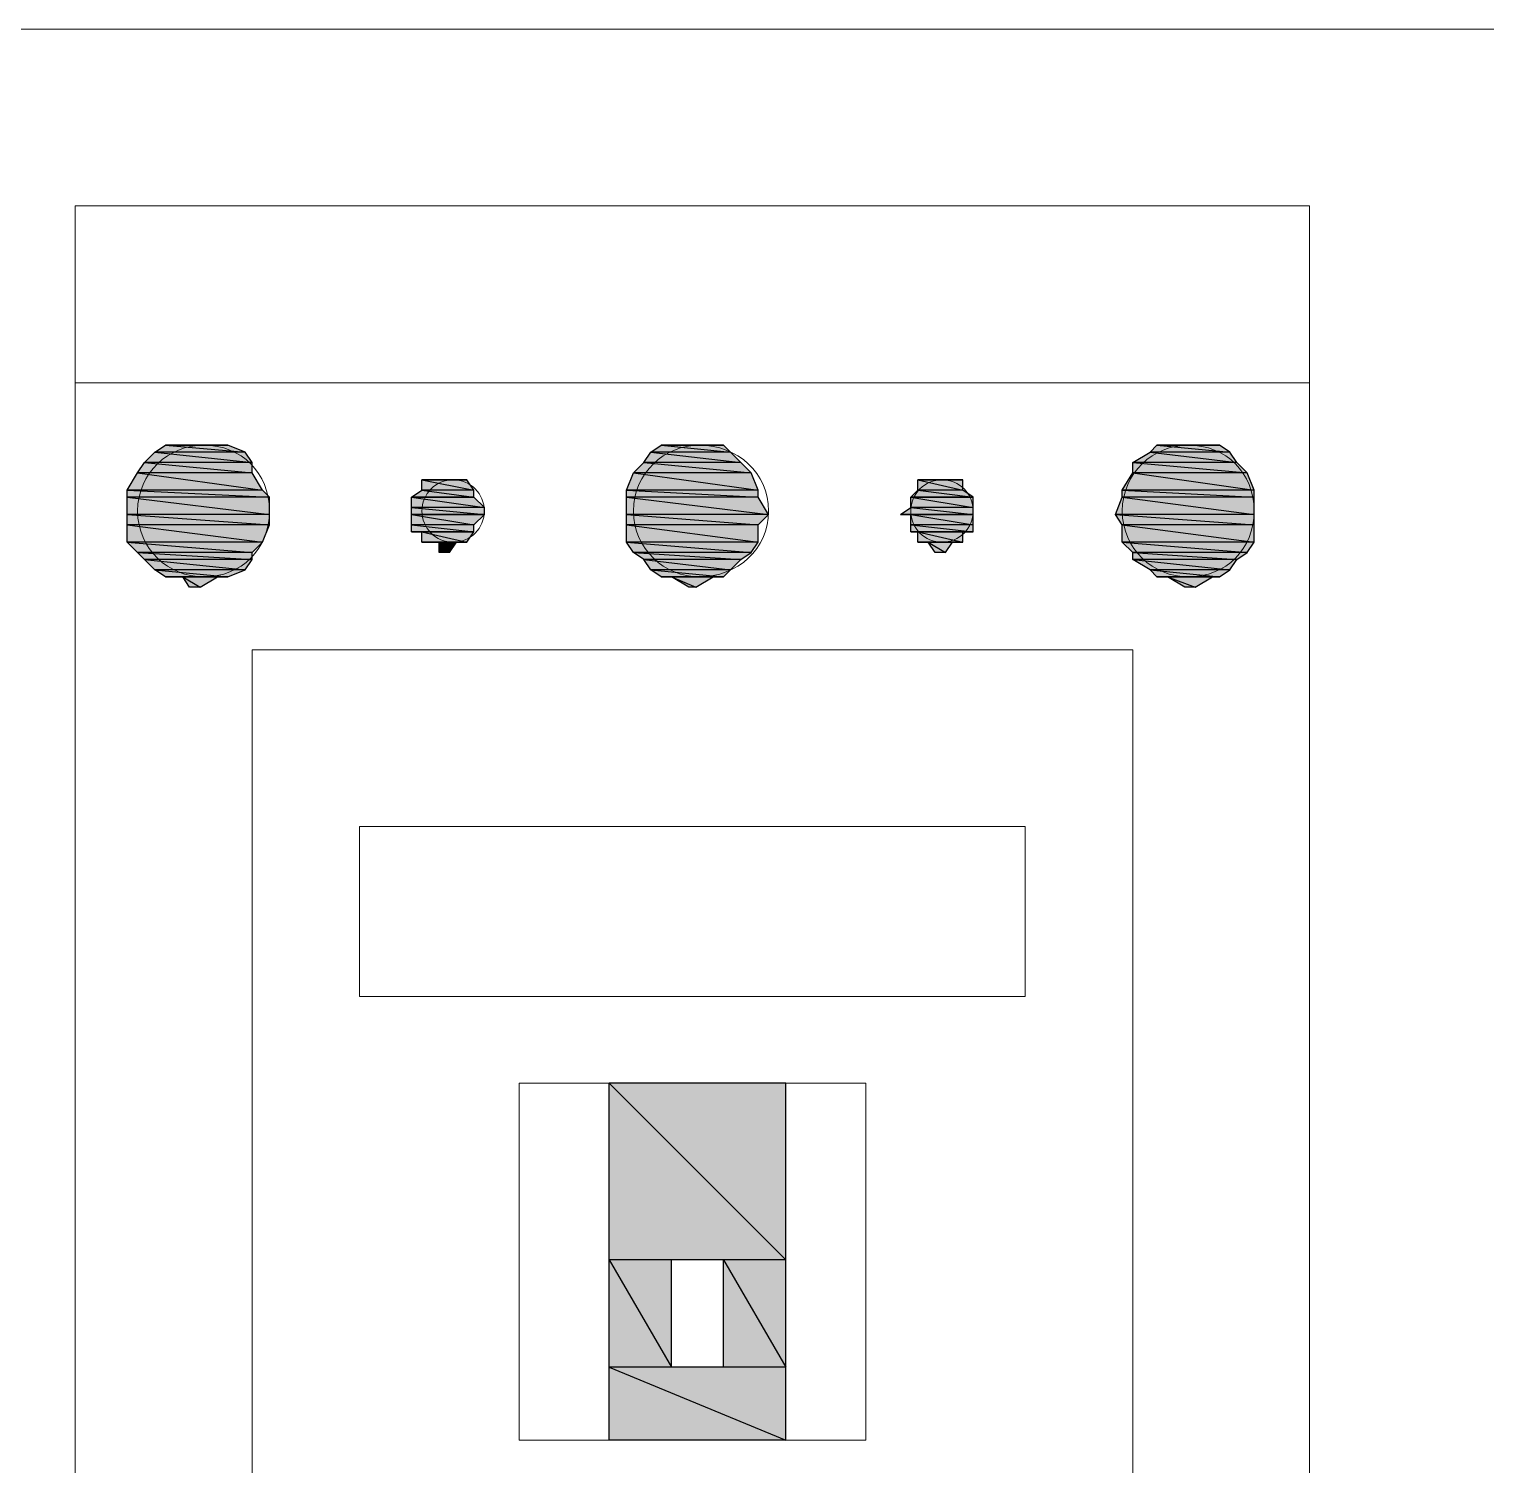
# Model space of a CAD drawing. Header units: millimetres. Extents: x 40 to 176, y -32 to 59.
# Drawn here: x 107 to 107.586, y -4.435 to -3.857 of the extents above; entities that cross this region are included whole.
import ezdxf

# ---------------------------------------------------------------- set-up
doc = ezdxf.new("R2010")
doc.units = ezdxf.units.MM
doc.layers.add('15 - Quadro de medição', color=6, linetype='Continuous')

msp = doc.modelspace()

# ---------------------------------------------------------------- hatches: boundary and pattern name
at = {"layer": '15 - Quadro de medição', "true_color": 0x000007}
h = msp.add_hatch(color=7, dxfattribs=at)
h.paths.add_polyline_path([(107.07966, -4.02447), (107.05452, -4.02447), (107.08664, -4.02727)])
h.paths.add_polyline_path([(107.05452, -4.02447), (107.08664, -4.02727), (107.05033, -4.02727)])
h = msp.add_hatch(color=7, dxfattribs=at)
h.paths.add_polyline_path([(107.27939, -4.02447), (107.25425, -4.02447), (107.28219, -4.02727)])
h.paths.add_polyline_path([(107.25425, -4.02447), (107.28219, -4.02727), (107.25006, -4.02727)])
h = msp.add_hatch(color=7, dxfattribs=at)
h.paths.add_polyline_path([(107.47913, -4.02447), (107.45399, -4.02447), (107.48332, -4.02727)])
h.paths.add_polyline_path([(107.45399, -4.02447), (107.48332, -4.02727), (107.4512, -4.02727)])
h = msp.add_hatch(color=7, dxfattribs=at)
h.paths.add_polyline_path([(107.08944, -4.03146), (107.04614, -4.03146), (107.08944, -4.03565)])
h.paths.add_polyline_path([(107.04614, -4.03146), (107.08944, -4.03565), (107.04334, -4.03565)])
h = msp.add_hatch(color=7, dxfattribs=at)
h.paths.add_polyline_path([(107.08664, -4.02727), (107.05033, -4.02727), (107.08944, -4.03146)])
h.paths.add_polyline_path([(107.05033, -4.02727), (107.08944, -4.03146), (107.04614, -4.03146)])
h = msp.add_hatch(color=7, dxfattribs=at)
h.paths.add_polyline_path([(107.28638, -4.03146), (107.24727, -4.03146), (107.29057, -4.03565)])
h.paths.add_polyline_path([(107.24727, -4.03146), (107.29057, -4.03565), (107.24308, -4.03565)])
h = msp.add_hatch(color=7, dxfattribs=at)
h.paths.add_polyline_path([(107.28219, -4.02727), (107.25006, -4.02727), (107.28638, -4.03146)])
h.paths.add_polyline_path([(107.25006, -4.02727), (107.28638, -4.03146), (107.24727, -4.03146)])
h = msp.add_hatch(color=7, dxfattribs=at)
h.paths.add_polyline_path([(107.48332, -4.02727), (107.4512, -4.02727), (107.48611, -4.03146)])
h.paths.add_polyline_path([(107.4512, -4.02727), (107.48611, -4.03146), (107.44421, -4.03146)])
h = msp.add_hatch(color=7, dxfattribs=at)
h.paths.add_polyline_path([(107.48611, -4.03146), (107.44421, -4.03146), (107.4903, -4.03565)])
h.paths.add_polyline_path([(107.44421, -4.03146), (107.4903, -4.03565), (107.44421, -4.03565)])
h = msp.add_hatch(color=7, dxfattribs=at)
h.paths.add_polyline_path([(107.08944, -4.03565), (107.04334, -4.03565), (107.09363, -4.04263)])
h.paths.add_polyline_path([(107.04334, -4.03565), (107.09363, -4.04263), (107.03915, -4.04263)])
h = msp.add_hatch(color=7, dxfattribs=at)
h.paths.add_polyline_path([(107.29057, -4.03565), (107.24308, -4.03565), (107.29336, -4.04263)])
h.paths.add_polyline_path([(107.24308, -4.03565), (107.29336, -4.04263), (107.24028, -4.04263)])
h = msp.add_hatch(color=7, dxfattribs=at)
h.paths.add_polyline_path([(107.4903, -4.03565), (107.44421, -4.03565), (107.4931, -4.04263)])
h.paths.add_polyline_path([(107.44421, -4.03565), (107.4931, -4.04263), (107.44002, -4.04263)])
h = msp.add_hatch(color=7, dxfattribs=at)
h.paths.add_polyline_path([(107.09363, -4.04263), (107.03915, -4.04263), (107.09642, -4.04542)])
h.paths.add_polyline_path([(107.03915, -4.04263), (107.09642, -4.04542), (107.03915, -4.04542)])
h = msp.add_hatch(color=7, dxfattribs=at)
h.paths.add_polyline_path([(107.17883, -4.04263), (107.15788, -4.04263), (107.17883, -4.04542)])
h.paths.add_polyline_path([(107.15788, -4.04263), (107.17883, -4.04542), (107.15369, -4.04542)])
h = msp.add_hatch(color=7, dxfattribs=at)
h.paths.add_polyline_path([(107.17603, -4.03844), (107.15788, -4.03844), (107.17883, -4.04263)])
h.paths.add_polyline_path([(107.15788, -4.03844), (107.17883, -4.04263), (107.15788, -4.04263)])
h = msp.add_hatch(color=7, dxfattribs=at)
h.paths.add_polyline_path([(107.17184, -4.03844), (107.16486, -4.03844)])
h.paths.add_polyline_path([(107.17184, -4.03844), (107.16486, -4.03844), (107.16905, -4.03844)])
h = msp.add_hatch(color=7, dxfattribs=at)
h.paths.add_polyline_path([(107.29336, -4.04263), (107.24028, -4.04263), (107.29336, -4.04542)])
h.paths.add_polyline_path([(107.24028, -4.04263), (107.29336, -4.04542), (107.24028, -4.04542)])
h = msp.add_hatch(color=7, dxfattribs=at)
h.paths.add_polyline_path([(107.37577, -4.04263), (107.35761, -4.04263), (107.37996, -4.04542)])
h.paths.add_polyline_path([(107.35761, -4.04263), (107.37996, -4.04542), (107.35482, -4.04542)])
h = msp.add_hatch(color=7, dxfattribs=at)
h.paths.add_polyline_path([(107.37577, -4.03844), (107.35761, -4.03844), (107.37577, -4.04263)])
h.paths.add_polyline_path([(107.35761, -4.03844), (107.37577, -4.04263), (107.35761, -4.04263)])
h = msp.add_hatch(color=7, dxfattribs=at)
h.paths.add_polyline_path([(107.4931, -4.04263), (107.44002, -4.04263), (107.4931, -4.04542)])
h.paths.add_polyline_path([(107.44002, -4.04263), (107.4931, -4.04542), (107.44002, -4.04542)])
h = msp.add_hatch(color=7, dxfattribs=at)
h.paths.add_polyline_path([(107.09642, -4.04542), (107.03915, -4.04542), (107.09642, -4.05241)])
h.paths.add_polyline_path([(107.03915, -4.04542), (107.09642, -4.05241), (107.03915, -4.05241)])
h = msp.add_hatch(color=7, dxfattribs=at)
h.paths.add_polyline_path([(107.17883, -4.04542), (107.15369, -4.04542), (107.18302, -4.04962)])
h.paths.add_polyline_path([(107.15369, -4.04542), (107.18302, -4.04962), (107.15369, -4.04962)])
h = msp.add_hatch(color=7, dxfattribs=at)
h.paths.add_polyline_path([(107.29336, -4.04542), (107.24028, -4.04542), (107.29755, -4.05241)])
h.paths.add_polyline_path([(107.24028, -4.04542), (107.29755, -4.05241), (107.24028, -4.05241)])
h = msp.add_hatch(color=7, dxfattribs=at)
h.paths.add_polyline_path([(107.35482, -4.04542), (107.37996, -4.04542), (107.37856, -4.04542)])
h.paths.add_polyline_path([(107.37996, -4.04542), (107.37856, -4.04542), (107.35482, -4.04542)])
h = msp.add_hatch(color=7, dxfattribs=at)
h.paths.add_polyline_path([(107.37996, -4.04542), (107.35482, -4.04542), (107.37996, -4.04962)])
h.paths.add_polyline_path([(107.35482, -4.04542), (107.37996, -4.04962), (107.35482, -4.04962)])
h = msp.add_hatch(color=7, dxfattribs=at)
h.paths.add_polyline_path([(107.4931, -4.04542), (107.44002, -4.04542), (107.4931, -4.05241)])
h.paths.add_polyline_path([(107.44002, -4.04542), (107.4931, -4.05241), (107.43723, -4.05241)])
h = msp.add_hatch(color=7, dxfattribs=at)
h.paths.add_polyline_path([(107.09642, -4.05241), (107.03915, -4.05241), (107.09642, -4.0566)])
h.paths.add_polyline_path([(107.03915, -4.05241), (107.09642, -4.0566), (107.03915, -4.0566)])
h = msp.add_hatch(color=7, dxfattribs=at)
h.paths.add_polyline_path([(107.18302, -4.04962), (107.15369, -4.04962), (107.18302, -4.05241)])
h.paths.add_polyline_path([(107.15369, -4.04962), (107.18302, -4.05241), (107.15369, -4.05241)])
h = msp.add_hatch(color=7, dxfattribs=at)
h.paths.add_polyline_path([(107.18302, -4.05241), (107.15369, -4.05241), (107.17883, -4.0566)])
h.paths.add_polyline_path([(107.15369, -4.05241), (107.17883, -4.0566), (107.15369, -4.0566)])
h = msp.add_hatch(color=7, dxfattribs=at)
h.paths.add_polyline_path([(107.29755, -4.05241), (107.24028, -4.05241), (107.29336, -4.0566)])
h.paths.add_polyline_path([(107.24028, -4.05241), (107.29336, -4.0566), (107.24028, -4.0566)])
h = msp.add_hatch(color=7, dxfattribs=at)
h.paths.add_polyline_path([(107.37996, -4.04962), (107.35482, -4.04962), (107.37996, -4.05241)])
h.paths.add_polyline_path([(107.35482, -4.04962), (107.37996, -4.05241), (107.35063, -4.05241)])
h = msp.add_hatch(color=7, dxfattribs=at)
h.paths.add_polyline_path([(107.37996, -4.05241), (107.35482, -4.05241), (107.37996, -4.0566)])
h.paths.add_polyline_path([(107.35482, -4.05241), (107.37996, -4.0566), (107.35482, -4.0566)])
h = msp.add_hatch(color=7, dxfattribs=at)
h.paths.add_polyline_path([(107.4931, -4.05241), (107.43723, -4.05241), (107.4931, -4.0566)])
h.paths.add_polyline_path([(107.43723, -4.05241), (107.4931, -4.0566), (107.44002, -4.0566)])
h = msp.add_hatch(color=7, dxfattribs=at)
h.paths.add_polyline_path([(107.09642, -4.0566), (107.03915, -4.0566), (107.09363, -4.06358)])
h.paths.add_polyline_path([(107.03915, -4.0566), (107.09363, -4.06358), (107.03915, -4.06358)])
h = msp.add_hatch(color=7, dxfattribs=at)
h.paths.add_polyline_path([(107.17883, -4.0566), (107.15369, -4.0566), (107.17883, -4.05939)])
h.paths.add_polyline_path([(107.15369, -4.0566), (107.17883, -4.05939), (107.15369, -4.05939)])
h = msp.add_hatch(color=7, dxfattribs=at)
h.paths.add_polyline_path([(107.17883, -4.05939), (107.15788, -4.05939), (107.17603, -4.06358)])
h.paths.add_polyline_path([(107.15788, -4.05939), (107.17603, -4.06358), (107.15788, -4.06358)])
h = msp.add_hatch(color=7, dxfattribs=at)
h.paths.add_polyline_path([(107.29336, -4.0566), (107.24028, -4.0566), (107.29336, -4.06358)])
h.paths.add_polyline_path([(107.24028, -4.0566), (107.29336, -4.06358), (107.24028, -4.06358)])
h = msp.add_hatch(color=7, dxfattribs=at)
h.paths.add_polyline_path([(107.37996, -4.0566), (107.35482, -4.0566), (107.37996, -4.05939)])
h.paths.add_polyline_path([(107.35482, -4.0566), (107.37996, -4.05939), (107.35482, -4.05939)])
h = msp.add_hatch(color=7, dxfattribs=at)
h.paths.add_polyline_path([(107.37577, -4.05939), (107.35761, -4.05939), (107.37577, -4.06358)])
h.paths.add_polyline_path([(107.35761, -4.05939), (107.37577, -4.06358), (107.35761, -4.06358)])
h = msp.add_hatch(color=7, dxfattribs=at)
h.paths.add_polyline_path([(107.4931, -4.0566), (107.44002, -4.0566), (107.4931, -4.06358)])
h.paths.add_polyline_path([(107.44002, -4.0566), (107.4931, -4.06358), (107.44002, -4.06358)])
h = msp.add_hatch(color=7, dxfattribs=at)
h.paths.add_polyline_path([(107.09363, -4.06358), (107.03915, -4.06358), (107.08944, -4.06777)])
h.paths.add_polyline_path([(107.03915, -4.06358), (107.08944, -4.06777), (107.04334, -4.06777)])
h = msp.add_hatch(color=7, dxfattribs=at)
h.paths.add_polyline_path([(107.17184, -4.06358), (107.16486, -4.06358), (107.16905, -4.06777)])
h.paths.add_polyline_path([(107.16486, -4.06358), (107.16905, -4.06777), (107.16486, -4.06777)])
h = msp.add_hatch(color=7, dxfattribs=at)
h.paths.add_polyline_path([(107.29336, -4.06358), (107.24028, -4.06358), (107.29057, -4.06777)])
h.paths.add_polyline_path([(107.24028, -4.06358), (107.29057, -4.06777), (107.24308, -4.06777)])
h = msp.add_hatch(color=7, dxfattribs=at)
h.paths.add_polyline_path([(107.37158, -4.06358), (107.3618, -4.06358), (107.36879, -4.06777)])
h.paths.add_polyline_path([(107.3618, -4.06358), (107.36879, -4.06777), (107.3646, -4.06777)])
h = msp.add_hatch(color=7, dxfattribs=at)
h.paths.add_polyline_path([(107.4931, -4.06358), (107.44002, -4.06358), (107.4903, -4.06777)])
h.paths.add_polyline_path([(107.44002, -4.06358), (107.4903, -4.06777), (107.44421, -4.06777)])
h = msp.add_hatch(color=7, dxfattribs=at)
h.paths.add_polyline_path([(107.08944, -4.06777), (107.04334, -4.06777), (107.08944, -4.07057)])
h.paths.add_polyline_path([(107.04334, -4.06777), (107.08944, -4.07057), (107.04614, -4.07057)])
h = msp.add_hatch(color=7, dxfattribs=at)
h.paths.add_polyline_path([(107.08944, -4.07057), (107.04614, -4.07057), (107.08664, -4.07476)])
h.paths.add_polyline_path([(107.04614, -4.07057), (107.08664, -4.07476), (107.05033, -4.07476)])
h = msp.add_hatch(color=7, dxfattribs=at)
h.paths.add_polyline_path([(107.29057, -4.06777), (107.24308, -4.06777), (107.28638, -4.07057)])
h.paths.add_polyline_path([(107.24308, -4.06777), (107.28638, -4.07057), (107.24727, -4.07057)])
h = msp.add_hatch(color=7, dxfattribs=at)
h.paths.add_polyline_path([(107.28638, -4.07057), (107.24727, -4.07057), (107.28219, -4.07476)])
h.paths.add_polyline_path([(107.24727, -4.07057), (107.28219, -4.07476), (107.25006, -4.07476)])
h = msp.add_hatch(color=7, dxfattribs=at)
h.paths.add_polyline_path([(107.4903, -4.06777), (107.44421, -4.06777), (107.48611, -4.07057)])
h.paths.add_polyline_path([(107.44421, -4.06777), (107.48611, -4.07057), (107.44421, -4.07057)])
h = msp.add_hatch(color=7, dxfattribs=at)
h.paths.add_polyline_path([(107.48611, -4.07057), (107.44421, -4.07057), (107.48332, -4.07476)])
h.paths.add_polyline_path([(107.44421, -4.07057), (107.48332, -4.07476), (107.4512, -4.07476)])
h = msp.add_hatch(color=7, dxfattribs=at)
h.paths.add_polyline_path([(107.08664, -4.07476), (107.05033, -4.07476), (107.07966, -4.07755)])
h.paths.add_polyline_path([(107.05033, -4.07476), (107.07966, -4.07755), (107.05452, -4.07755)])
h = msp.add_hatch(color=7, dxfattribs=at)
h.paths.add_polyline_path([(107.07547, -4.07755), (107.0615, -4.07755), (107.06848, -4.08174)])
h.paths.add_polyline_path([(107.0615, -4.07755), (107.06848, -4.08174), (107.06429, -4.08174)])
h = msp.add_hatch(color=7, dxfattribs=at)
h.paths.add_polyline_path([(107.28219, -4.07476), (107.25006, -4.07476), (107.27939, -4.07755)])
h.paths.add_polyline_path([(107.25006, -4.07476), (107.27939, -4.07755), (107.25425, -4.07755)])
h = msp.add_hatch(color=7, dxfattribs=at)
h.paths.add_polyline_path([(107.2752, -4.07755), (107.25844, -4.07755), (107.26822, -4.08174)])
h.paths.add_polyline_path([(107.25844, -4.07755), (107.26822, -4.08174), (107.26543, -4.08174)])
h = msp.add_hatch(color=7, dxfattribs=at)
h.paths.add_polyline_path([(107.48332, -4.07476), (107.4512, -4.07476), (107.47913, -4.07755)])
h.paths.add_polyline_path([(107.4512, -4.07476), (107.47913, -4.07755), (107.45399, -4.07755)])
h = msp.add_hatch(color=7, dxfattribs=at)
h.paths.add_polyline_path([(107.47634, -4.07755), (107.45818, -4.07755), (107.46935, -4.08174)])
h.paths.add_polyline_path([(107.45818, -4.07755), (107.46935, -4.08174), (107.46516, -4.08174)])
h = msp.add_hatch(color=7, dxfattribs=at)
h.paths.add_polyline_path([(107.30454, -4.28148), (107.2333, -4.28148), (107.30454, -4.35271)])
h.paths.add_polyline_path([(107.2333, -4.28148), (107.30454, -4.35271), (107.2333, -4.35271)])
h = msp.add_hatch(color=7, dxfattribs=at)
h.paths.add_polyline_path([(107.25844, -4.35271), (107.2333, -4.35271), (107.25844, -4.39601)])
h.paths.add_polyline_path([(107.2333, -4.35271), (107.25844, -4.39601), (107.2333, -4.39601)])
h = msp.add_hatch(color=7, dxfattribs=at)
h.paths.add_polyline_path([(107.30454, -4.35271), (107.27939, -4.35271), (107.30454, -4.39601)])
h.paths.add_polyline_path([(107.27939, -4.35271), (107.30454, -4.39601), (107.27939, -4.39601)])
h = msp.add_hatch(color=7, dxfattribs=at)
h.paths.add_polyline_path([(107.30454, -4.39601), (107.2333, -4.39601), (107.30454, -4.42534)])
h.paths.add_polyline_path([(107.2333, -4.39601), (107.30454, -4.42534), (107.2333, -4.42534)])

# ---------------------------------------------------------------- linework, layer by layer
at = {"layer": '15 - Quadro de medição', "color": 7, "linetype": 'Continuous', "lineweight": 20, "true_color": 0x000007}
for points in [[(107.80178, -3.85686), (107.80178, -4.85415), (106.73186, -4.85415), (106.73186, -3.85686), (107.26822, -3.85686)], [(107.51545, -3.9281), (107.51545, -4.78291), (107.0182, -4.78291), (107.0182, -3.9281), (107.26822, -3.9281)], [(107.44421, -4.10688), (107.44421, -4.60413), (107.08944, -4.60413), (107.08944, -4.10688), (107.26822, -4.10688)], [(107.40091, -4.24656), (107.40091, -4.17812), (107.13273, -4.17812), (107.13273, -4.24656), (107.26822, -4.24656)], [(107.33666, -4.28148), (107.33666, -4.42534), (107.19699, -4.42534), (107.19699, -4.28148), (107.26822, -4.28148)], [(107.27939, -4.39601), (107.27939, -4.35271), (107.25844, -4.35271), (107.25844, -4.39601), (107.26822, -4.39601)]]:
    msp.add_lwpolyline(points, close=True, dxfattribs=at)
for points in [[(107.0182, -3.99933), (107.51545, -3.99933), (107.51545, -3.99933)], [(107.2333, -4.28148), (107.2333, -4.42534), (107.2333, -4.42534)], [(107.30454, -4.28148), (107.30454, -4.42534), (107.30454, -4.42534)]]:
    msp.add_lwpolyline(points, dxfattribs=at)
at = {"layer": '15 - Quadro de medição', "color": 7, "linetype": 'Continuous', "lineweight": -2, "true_color": 0x000007}
for points in [[(107.05452, -4.02447), (107.08664, -4.02727), (107.05033, -4.02727)], [(107.0615, -4.02447), (107.07966, -4.02447), (107.05452, -4.02447)], [(107.07966, -4.02447), (107.05452, -4.02447), (107.08664, -4.02727)], [(107.06429, -4.02447), (107.07547, -4.02447), (107.0615, -4.02447)], [(107.07547, -4.02447), (107.0615, -4.02447), (107.07966, -4.02447)], [(107.06848, -4.02447), (107.06429, -4.02447), (107.07547, -4.02447)], [(107.25425, -4.02447), (107.28219, -4.02727), (107.25006, -4.02727)], [(107.25844, -4.02447), (107.27939, -4.02447), (107.25425, -4.02447)], [(107.27939, -4.02447), (107.25425, -4.02447), (107.28219, -4.02727)], [(107.26543, -4.02447), (107.2752, -4.02447), (107.25844, -4.02447)], [(107.2752, -4.02447), (107.25844, -4.02447), (107.27939, -4.02447)], [(107.26822, -4.02447), (107.26543, -4.02447), (107.2752, -4.02447)], [(107.45399, -4.02447), (107.48332, -4.02727), (107.4512, -4.02727)], [(107.45818, -4.02447), (107.47913, -4.02447), (107.45399, -4.02447)], [(107.47913, -4.02447), (107.45399, -4.02447), (107.48332, -4.02727)], [(107.46516, -4.02447), (107.47634, -4.02447), (107.45818, -4.02447)], [(107.47634, -4.02447), (107.45818, -4.02447), (107.47913, -4.02447)], [(107.46935, -4.02447), (107.46516, -4.02447), (107.47634, -4.02447)], [(107.04614, -4.03146), (107.08944, -4.03565), (107.04334, -4.03565)], [(107.05033, -4.02727), (107.08944, -4.03146), (107.04614, -4.03146)], [(107.08944, -4.03146), (107.04614, -4.03146), (107.08944, -4.03565)], [(107.08664, -4.02727), (107.05033, -4.02727), (107.08944, -4.03146)], [(107.24727, -4.03146), (107.29057, -4.03565), (107.24308, -4.03565)], [(107.25006, -4.02727), (107.28638, -4.03146), (107.24727, -4.03146)], [(107.28638, -4.03146), (107.24727, -4.03146), (107.29057, -4.03565)], [(107.28219, -4.02727), (107.25006, -4.02727), (107.28638, -4.03146)], [(107.4512, -4.02727), (107.48611, -4.03146), (107.44421, -4.03146)], [(107.48611, -4.03146), (107.44421, -4.03146), (107.4903, -4.03565)], [(107.44421, -4.03146), (107.4903, -4.03565), (107.44421, -4.03565)], [(107.48332, -4.02727), (107.4512, -4.02727), (107.48611, -4.03146)], [(107.04334, -4.03565), (107.09363, -4.04263), (107.03915, -4.04263)], [(107.08944, -4.03565), (107.04334, -4.03565), (107.09363, -4.04263)], [(107.24308, -4.03565), (107.29336, -4.04263), (107.24028, -4.04263)], [(107.29057, -4.03565), (107.24308, -4.03565), (107.29336, -4.04263)], [(107.44421, -4.03565), (107.4931, -4.04263), (107.44002, -4.04263)], [(107.4903, -4.03565), (107.44421, -4.03565), (107.4931, -4.04263)], [(107.09363, -4.04263), (107.03915, -4.04263), (107.09642, -4.04542)], [(107.03915, -4.04263), (107.09642, -4.04542), (107.03915, -4.04542)], [(107.15788, -4.04263), (107.17883, -4.04542), (107.15369, -4.04542)], [(107.16067, -4.03844), (107.17603, -4.03844), (107.15788, -4.03844)], [(107.17603, -4.03844), (107.15788, -4.03844), (107.17883, -4.04263)], [(107.15788, -4.03844), (107.17883, -4.04263), (107.15788, -4.04263)], [(107.17883, -4.04263), (107.15788, -4.04263), (107.17883, -4.04542)], [(107.16486, -4.03844), (107.17184, -4.03844), (107.16067, -4.03844)], [(107.17184, -4.03844), (107.16067, -4.03844), (107.17603, -4.03844)], [(107.17184, -4.03844), (107.17184, -4.03844), (107.16486, -4.03844)], [(107.17184, -4.03844), (107.16486, -4.03844), (107.16905, -4.03844)], [(107.17184, -4.03844), (107.16486, -4.03844)], [(107.29336, -4.04263), (107.24028, -4.04263), (107.29336, -4.04542)], [(107.24028, -4.04263), (107.29336, -4.04542), (107.24028, -4.04542)], [(107.35761, -4.04263), (107.37996, -4.04542), (107.35482, -4.04542)], [(107.3618, -4.03844), (107.37577, -4.03844), (107.35761, -4.03844)], [(107.37577, -4.03844), (107.35761, -4.03844), (107.37577, -4.04263)], [(107.35761, -4.03844), (107.37577, -4.04263), (107.35761, -4.04263)], [(107.37577, -4.04263), (107.35761, -4.04263), (107.37996, -4.04542)], [(107.3646, -4.03844), (107.37158, -4.03844), (107.3618, -4.03844)], [(107.3618, -4.03844), (107.37158, -4.03844), (107.37158, -4.03844)], [(107.37158, -4.03844), (107.37158, -4.03844), (107.3618, -4.03844)], [(107.37158, -4.03844), (107.3618, -4.03844), (107.37577, -4.03844)], [(107.36879, -4.03844), (107.3646, -4.03844), (107.37158, -4.03844)], [(107.4931, -4.04263), (107.44002, -4.04263), (107.4931, -4.04542)], [(107.44002, -4.04263), (107.4931, -4.04542), (107.44002, -4.04542)], [(107.09642, -4.04542), (107.03915, -4.04542), (107.09642, -4.05241)], [(107.03915, -4.04542), (107.09642, -4.05241), (107.03915, -4.05241)], [(107.15369, -4.04542), (107.17883, -4.04542), (107.17883, -4.04542)], [(107.17883, -4.04542), (107.17883, -4.04542), (107.15369, -4.04542)], [(107.17883, -4.04542), (107.15369, -4.04542), (107.18302, -4.04962)], [(107.15369, -4.04542), (107.18302, -4.04962), (107.15369, -4.04962)], [(107.29336, -4.04542), (107.24028, -4.04542), (107.29755, -4.05241)], [(107.24028, -4.04542), (107.29755, -4.05241), (107.24028, -4.05241)], [(107.35482, -4.04542), (107.37996, -4.04542), (107.37856, -4.04542)], [(107.37996, -4.04542), (107.37856, -4.04542), (107.35482, -4.04542)], [(107.37996, -4.04542), (107.35482, -4.04542), (107.37996, -4.04962)], [(107.35482, -4.04542), (107.37996, -4.04962), (107.35482, -4.04962)], [(107.44002, -4.04542), (107.4931, -4.05241), (107.43723, -4.05241)], [(107.4931, -4.04542), (107.44002, -4.04542), (107.4931, -4.05241)], [(107.09642, -4.05241), (107.03915, -4.05241), (107.09642, -4.0566)], [(107.03915, -4.05241), (107.09642, -4.0566), (107.03915, -4.0566)], [(107.18302, -4.04962), (107.15369, -4.04962), (107.18302, -4.05241)], [(107.15369, -4.04962), (107.18302, -4.05241), (107.15369, -4.05241)], [(107.15369, -4.05241), (107.18302, -4.05241), (107.18302, -4.05241)], [(107.18302, -4.05241), (107.18302, -4.05241), (107.15369, -4.05241)], [(107.18302, -4.05241), (107.15369, -4.05241), (107.17883, -4.0566)], [(107.15369, -4.05241), (107.17883, -4.0566), (107.15369, -4.0566)], [(107.29755, -4.05241), (107.24028, -4.05241), (107.29336, -4.0566)], [(107.24028, -4.05241), (107.29336, -4.0566), (107.24028, -4.0566)], [(107.35482, -4.04962), (107.37996, -4.05241), (107.35063, -4.05241)], [(107.37996, -4.05241), (107.35063, -4.05241)], [(107.35063, -4.05241), (107.37996, -4.05241), (107.35482, -4.05241)], [(107.37996, -4.04962), (107.35482, -4.04962), (107.37996, -4.05241)], [(107.37996, -4.05241), (107.35482, -4.05241), (107.37996, -4.0566)], [(107.35482, -4.05241), (107.37996, -4.0566), (107.35482, -4.0566)], [(107.4931, -4.05241), (107.43723, -4.05241), (107.4931, -4.0566)], [(107.43723, -4.05241), (107.4931, -4.0566), (107.44002, -4.0566)], [(107.09642, -4.0566), (107.03915, -4.0566), (107.09363, -4.06358)], [(107.03915, -4.0566), (107.09363, -4.06358), (107.03915, -4.06358)], [(107.17883, -4.0566), (107.15369, -4.0566), (107.17883, -4.05939)], [(107.15369, -4.0566), (107.17883, -4.05939), (107.15369, -4.05939)], [(107.17883, -4.05939), (107.15369, -4.05939)], [(107.15369, -4.05939), (107.17883, -4.05939), (107.15788, -4.05939)], [(107.17883, -4.05939), (107.15788, -4.05939), (107.17603, -4.06358)], [(107.15788, -4.05939), (107.17603, -4.06358), (107.15788, -4.06358)], [(107.29336, -4.0566), (107.24028, -4.0566), (107.29336, -4.06358)], [(107.24028, -4.0566), (107.29336, -4.06358), (107.24028, -4.06358)], [(107.37996, -4.0566), (107.35482, -4.0566), (107.37996, -4.05939)], [(107.35482, -4.0566), (107.37996, -4.05939), (107.35482, -4.05939)], [(107.37996, -4.05939), (107.35482, -4.05939), (107.37577, -4.05939)], [(107.35482, -4.05939), (107.37577, -4.05939), (107.35761, -4.05939)], [(107.37577, -4.05939), (107.35761, -4.05939), (107.37577, -4.06358)], [(107.35761, -4.05939), (107.37577, -4.06358), (107.35761, -4.06358)], [(107.4931, -4.0566), (107.44002, -4.0566), (107.4931, -4.06358)], [(107.44002, -4.0566), (107.4931, -4.06358), (107.44002, -4.06358)], [(107.09363, -4.06358), (107.03915, -4.06358), (107.08944, -4.06777)], [(107.03915, -4.06358), (107.08944, -4.06777), (107.04334, -4.06777)], [(107.17603, -4.06358), (107.15788, -4.06358), (107.17184, -4.06358)], [(107.15788, -4.06358), (107.17184, -4.06358), (107.16067, -4.06358)], [(107.17184, -4.06358), (107.16067, -4.06358)], [(107.16067, -4.06358), (107.17184, -4.06358), (107.16486, -4.06358)], [(107.17184, -4.06358), (107.16486, -4.06358), (107.16905, -4.06777)], [(107.16486, -4.06358), (107.16905, -4.06777), (107.16486, -4.06777)], [(107.29336, -4.06358), (107.24028, -4.06358), (107.29057, -4.06777)], [(107.24028, -4.06358), (107.29057, -4.06777), (107.24308, -4.06777)], [(107.37577, -4.06358), (107.35761, -4.06358), (107.37158, -4.06358)], [(107.35761, -4.06358), (107.37158, -4.06358), (107.3618, -4.06358)], [(107.3618, -4.06358), (107.37158, -4.06358), (107.37158, -4.06358)], [(107.37158, -4.06358), (107.37158, -4.06358), (107.3618, -4.06358)], [(107.37158, -4.06358), (107.3618, -4.06358), (107.36879, -4.06777)], [(107.3618, -4.06358), (107.36879, -4.06777), (107.3646, -4.06777)], [(107.4931, -4.06358), (107.44002, -4.06358), (107.4903, -4.06777)], [(107.44002, -4.06358), (107.4903, -4.06777), (107.44421, -4.06777)], [(107.08944, -4.06777), (107.04334, -4.06777), (107.08944, -4.07057)], [(107.04334, -4.06777), (107.08944, -4.07057), (107.04614, -4.07057)], [(107.08944, -4.07057), (107.04614, -4.07057), (107.08664, -4.07476)], [(107.04614, -4.07057), (107.08664, -4.07476), (107.05033, -4.07476)], [(107.29057, -4.06777), (107.24308, -4.06777), (107.28638, -4.07057)], [(107.24308, -4.06777), (107.28638, -4.07057), (107.24727, -4.07057)], [(107.28638, -4.07057), (107.24727, -4.07057), (107.28219, -4.07476)], [(107.24727, -4.07057), (107.28219, -4.07476), (107.25006, -4.07476)], [(107.4903, -4.06777), (107.44421, -4.06777), (107.48611, -4.07057)], [(107.44421, -4.06777), (107.48611, -4.07057), (107.44421, -4.07057)], [(107.48611, -4.07057), (107.44421, -4.07057), (107.48332, -4.07476)], [(107.44421, -4.07057), (107.48332, -4.07476), (107.4512, -4.07476)], [(107.08664, -4.07476), (107.05033, -4.07476), (107.07966, -4.07755)], [(107.05033, -4.07476), (107.07966, -4.07755), (107.05452, -4.07755)], [(107.07966, -4.07755), (107.05452, -4.07755), (107.07547, -4.07755)], [(107.05452, -4.07755), (107.07547, -4.07755), (107.0615, -4.07755)], [(107.07547, -4.07755), (107.0615, -4.07755), (107.06848, -4.08174)], [(107.0615, -4.07755), (107.06848, -4.08174), (107.06429, -4.08174)], [(107.28219, -4.07476), (107.25006, -4.07476), (107.27939, -4.07755)], [(107.25006, -4.07476), (107.27939, -4.07755), (107.25425, -4.07755)], [(107.27939, -4.07755), (107.25425, -4.07755), (107.2752, -4.07755)], [(107.25425, -4.07755), (107.2752, -4.07755), (107.25844, -4.07755)], [(107.2752, -4.07755), (107.25844, -4.07755), (107.26822, -4.08174)], [(107.25844, -4.07755), (107.26822, -4.08174), (107.26543, -4.08174)], [(107.48332, -4.07476), (107.4512, -4.07476), (107.47913, -4.07755)], [(107.4512, -4.07476), (107.47913, -4.07755), (107.45399, -4.07755)], [(107.47913, -4.07755), (107.45399, -4.07755), (107.47634, -4.07755)], [(107.45399, -4.07755), (107.47634, -4.07755), (107.45818, -4.07755)], [(107.47634, -4.07755), (107.45818, -4.07755), (107.46935, -4.08174)], [(107.45818, -4.07755), (107.46935, -4.08174), (107.46516, -4.08174)], [(107.30454, -4.28148), (107.2333, -4.28148), (107.30454, -4.35271)], [(107.2333, -4.28148), (107.30454, -4.35271), (107.2333, -4.35271)], [(107.25844, -4.35271), (107.2333, -4.35271), (107.25844, -4.39601)], [(107.2333, -4.35271), (107.25844, -4.39601), (107.2333, -4.39601)], [(107.30454, -4.35271), (107.27939, -4.35271), (107.30454, -4.39601)], [(107.27939, -4.35271), (107.30454, -4.39601), (107.27939, -4.39601)], [(107.30454, -4.39601), (107.2333, -4.39601), (107.30454, -4.42534)], [(107.2333, -4.39601), (107.30454, -4.42534), (107.2333, -4.42534)]]:
    msp.add_lwpolyline(points, close=True, dxfattribs=at)
at = {"layer": '15 - Quadro de medição', "color": 7, "linetype": 'Continuous', "lineweight": 20, "true_color": 0x000007}
for points in [[(107.09642, -4.05101), (107.09642, -4.03565), (107.08524, -4.02447), (107.06988, -4.02447), (107.06988, -4.02447), (107.05591, -4.02447), (107.04334, -4.03565), (107.04334, -4.05101), (107.04334, -4.05101), (107.04334, -4.06638), (107.05591, -4.07755), (107.06988, -4.07755), (107.06988, -4.07755), (107.08524, -4.07755), (107.09642, -4.06638), (107.09642, -4.05101)], [(107.29755, -4.05101), (107.29755, -4.03565), (107.28498, -4.02447), (107.26962, -4.02447), (107.26962, -4.02447), (107.25565, -4.02447), (107.24308, -4.03565), (107.24308, -4.05101), (107.24308, -4.05101), (107.24308, -4.06638), (107.25565, -4.07755), (107.26962, -4.07755), (107.26962, -4.07755), (107.28498, -4.07755), (107.29755, -4.06638), (107.29755, -4.05101)], [(107.4931, -4.05101), (107.4931, -4.03565), (107.48192, -4.02447), (107.46656, -4.02447), (107.46656, -4.02447), (107.45259, -4.02447), (107.44002, -4.03565), (107.44002, -4.05101), (107.44002, -4.05101), (107.44002, -4.06638), (107.45259, -4.07755), (107.46656, -4.07755), (107.46656, -4.07755), (107.48192, -4.07755), (107.4931, -4.06638), (107.4931, -4.05101)], [(107.18302, -4.05101), (107.18302, -4.04403), (107.17743, -4.03844), (107.17045, -4.03844), (107.17045, -4.03844), (107.16346, -4.03844), (107.15788, -4.04403), (107.15788, -4.05101), (107.15788, -4.05101), (107.15788, -4.058), (107.16346, -4.06358), (107.17045, -4.06358), (107.17045, -4.06358), (107.17743, -4.06358), (107.18302, -4.058), (107.18302, -4.05101)], [(107.37996, -4.05101), (107.37996, -4.04403), (107.37437, -4.03844), (107.36739, -4.03844), (107.36739, -4.03844), (107.36041, -4.03844), (107.35482, -4.04403), (107.35482, -4.05101), (107.35482, -4.05101), (107.35482, -4.058), (107.36041, -4.06358), (107.36739, -4.06358), (107.36739, -4.06358), (107.37437, -4.06358), (107.37996, -4.058), (107.37996, -4.05101)]]:
    msp.add_open_spline(points, degree=3, knots=[0, 0, 0, 0, 0.0625, 0.0625, 0.0625, 0.062501, 0.125, 0.125, 0.125, 0.125001, 0.1875, 0.1875, 0.1875, 0.187501, 1, 1, 1, 1], dxfattribs=at)

doc.saveas('drawing.dxf')
